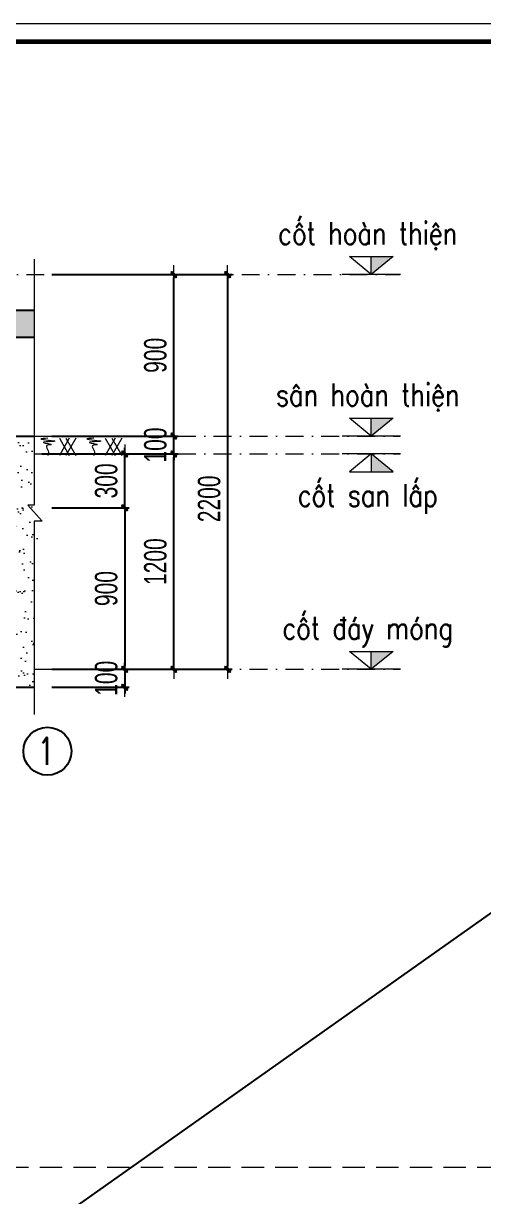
# Model space of a CAD drawing. Header units: millimetres. Extents: x -211129 to 461116, y -574633 to 115.
# Drawn here: x -67026 to -64461, y -538229 to -531691 of the extents above; entities that cross this region are included whole.
import ezdxf
from ezdxf.enums import TextEntityAlignment as Align

# ---------------------------------------------------------------- set-up
doc = ezdxf.new("R2010")
doc.units = ezdxf.units.MM
doc.header["$MEASUREMENT"] = 0
doc.header["$PDMODE"] = 32
doc.linetypes.add('DASHDOT', pattern=[1, 0.5, -0.25, 0, -0.25])
doc.linetypes.add('HIDDEN', pattern=[0.375, 0.25, -0.125])
doc.layers.get('Defpoints').update_dxf_attribs({"color": 1})
doc.layers.add('KCS_Plotter', color=11, linetype='Continuous', plot=False)
for name, color, linetype, lineweight in [('Khungten_LCDI', 7, 'Continuous', 5), ('LC Dim', 8, 'Continuous', 18), ('LC Hatch', 252, 'Continuous', 9), ('LC Khac', 4, 'Continuous', 9), ('LC MANH DUT', 35, 'HIDDEN', 5), ('LC Net manh', 133, 'Continuous', 5), ('LC Net thay', 63, 'Continuous', 25), ('LC Net truc', 79, 'DASHDOT', 13), ('LC Text1', 3, 'Continuous', 20), ('LC Text2', 7, 'Continuous', 25)]:
    doc.layers.add(name, color=color, linetype=linetype, lineweight=lineweight)
doc.styles.add('HOATBIF', font='hoatbif.shx', dxfattribs={"width": 0.7})
doc.styles.add('Khungten', font='VHAVAN.TTF', dxfattribs={"width": 0.9, "height": 5000})
doc.styles.add('LC 1', font='VHAVANB.TTF')
doc.styles.add('LC 3', font='vnsimli.shx', dxfattribs={"width": 0.75})
doc.styles.add('T1', font='Vnsimli.shx', dxfattribs={"width": 0.8})
doc.styles.add('Title', font='VHBLACK.TTF', dxfattribs={"width": 0.8})
doc.dimstyles.new('1-100(1-50)', dxfattribs={"dimscale": 50, "dimtxt": 2.5, "dimasz": 0.35, "dimexe": 0.5, "dimexo": 0, "dimgap": 0.8, "dimtad": 1, "dimdec": 0, "dimzin": 0, "dimdsep": 46, "dimtxsty": 'HOATBIF', "dimblk1": 'DOT', "dimblk2": 'DOT', "dimsah": 1, "dimcen": -1, "dimdle": 1, "dimclrd": 256, "dimclre": 256, "dimclrt": 4, "dimadec": 3, "dimazin": 2, "dimtfac": 0.333333, "dimtdec": 0, "dimtix": 1, "dimtmove": 2, "dimatfit": 3, "dimldrblk": 'DOT', "dimfxl": 1, "dimtvp": 0.833333, "dimtolj": 1, "dimtzin": 0, "dimarcsym": 0})

# ---------------------------------------------------------------- blocks, each defined once
blk = doc.blocks.new('lcdi fix')
at = {"layer": 'Defpoints', "lineweight": 0}
blk.add_lwpolyline([(-1200, -14850), (-1200, 14850), (40800, 14850), (40800, -14850)], close=True, dxfattribs=at)
at = {"layer": 'Khungten_LCDI', "color": 5, "lineweight": 60}
blk.add_lwpolyline([(0, -14650), (0, 14650), (40600, 14650), (40600, -14650)], close=True, dxfattribs=at)
at = {"color": 7, "style": 'Khungten', "width": 0.8}
for tag, p in [('REVISION', (39499, -10746)), ('NGAYHT', (39546, -11609))]:
    blk.add_attdef(tag, text='', height=200, dxfattribs=at).set_placement(p, align=Align.CENTER)
at = {"layer": 'LC Text1', "color": 3, "style": 'LC 1', "width": 1.834006}
for tag, p, p2 in [('TENBANVE1', (36913, -8886), (40339, -8886)), ('TENBANVE2', (36913, -9562), (40339, -9562))]:
    blk.add_attdef(tag, text='', height=250, dxfattribs=at).set_placement(p, p2, align=Align.FIT)
at = {"layer": 'LC Text1', "style": 'Title', "width": 0.7}
blk.add_attdef('SOBANVE', text='', height=250, dxfattribs=at).set_placement((39562, -13896), align=Align.CENTER)
blk = doc.blocks.new('DOT')
at = {"layer": 'LC Dim'}
blk.add_line((-3, 0), (3, 0), dxfattribs=at)
at = {"layer": 'LC Dim', "color": 4}
blk.add_line((-1, -1), (1, 1), dxfattribs=at)
blk.add_lwpolyline([(0.5, 1), (-1, -0.5), (-0.5, -1), (1, 0.5)], close=True, dxfattribs=at)
blk = doc.blocks.new('*D1034')
at = {"layer": 'Defpoints', "color": 0, "ltscale": 2, "transparency": 16777216}
for p in [(-66868.3, -535290.6), (-66868.3, -535390.6), (-66461.5, -535390.6)]:
    blk.add_point(p, dxfattribs=at)
at = {"layer": 'LC Dim', "lineweight": -2, "ltscale": 2, "transparency": 16777216}
for p, q in [((-66868.3, -535290.6), (-66436.5, -535290.6)), ((-66461.5, -535273.1), (-66461.5, -535255.6)), ((-66461.5, -535290.6), (-66461.5, -535390.6)), ((-66868.3, -535390.6), (-66436.5, -535390.6)), ((-66461.5, -535408.1), (-66461.5, -535425.6))]:
    blk.add_line(p, q, dxfattribs=at)
at = {"layer": 'LC Dim', "lineweight": -2, "ltscale": 2, "transparency": 16777216, "xscale": 17.5, "yscale": 17.5, "zscale": 17.5}
for p, rotation in [((-66461.5, -535290.6), 270), ((-66461.5, -535390.6), 90)]:
    blk.add_blockref('DOT', p, dxfattribs=dict(at, rotation=rotation))
at = {"layer": 'LC Dim', "color": 4, "ltscale": 2, "transparency": 16777216, "insert": (-66564, -535340.6), "char_height": 125, "attachment_point": 5, "rotation": 90, "style": 'HOATBIF'}
blk.add_mtext('\\A1;100', dxfattribs=at)
blk = doc.blocks.new('_Dot')
at = {"color": 0, "linetype": 'ByBlock', "lineweight": -2}
blk.add_line((-0.5, 0), (-1, 0), dxfattribs=at)
at = {"color": 0, "linetype": 'ByBlock', "const_width": 0.5}
blk.add_lwpolyline([(-0.25, 0, 1), (0.25, 0, 1)], format="xyb", close=True, dxfattribs=at)
blk = doc.blocks.new('*D1035')
at = {"layer": 'Defpoints', "color": 0, "ltscale": 2, "transparency": 16777216}
for p in [(-66868.3, -534390.6), (-66868.3, -535290.6), (-66461.5, -535290.6)]:
    blk.add_point(p, dxfattribs=at)
at = {"layer": 'LC Dim', "lineweight": -2, "ltscale": 2, "transparency": 16777216}
for p, q in [((-66868.3, -534390.6), (-66436.5, -534390.6)), ((-66461.5, -534408.1), (-66461.5, -535273.1)), ((-66868.3, -535290.6), (-66436.5, -535290.6))]:
    blk.add_line(p, q, dxfattribs=at)
at = {"layer": 'LC Dim', "lineweight": -2, "ltscale": 2, "transparency": 16777216, "xscale": 17.5, "yscale": 17.5, "zscale": 17.5}
for p, rotation in [((-66461.5, -534390.6), 90), ((-66461.5, -535290.6), 270)]:
    blk.add_blockref('DOT', p, dxfattribs=dict(at, rotation=rotation))
at = {"layer": 'LC Dim', "color": 4, "ltscale": 2, "transparency": 16777216, "insert": (-66564, -534840.6), "char_height": 125, "attachment_point": 5, "rotation": 90, "style": 'HOATBIF'}
blk.add_mtext('\\A1;900', dxfattribs=at)
blk = doc.blocks.new('*D1036')
at = {"layer": 'Defpoints', "color": 0, "ltscale": 2, "transparency": 16777216}
for p in [(-66923.7, -534090.6), (-66187.5, -534090.6), (-66835, -535290.6)]:
    blk.add_point(p, dxfattribs=at)
at = {"layer": 'LC Dim', "lineweight": -2, "ltscale": 2, "transparency": 16777216}
for p, q in [((-66923.7, -534090.6), (-66162.5, -534090.6)), ((-66187.5, -535273.1), (-66187.5, -534108.1)), ((-66835, -535290.6), (-66162.5, -535290.6))]:
    blk.add_line(p, q, dxfattribs=at)
at = {"layer": 'LC Dim', "lineweight": -2, "ltscale": 2, "transparency": 16777216, "xscale": 17.5, "yscale": 17.5, "zscale": 17.5}
for p, rotation in [((-66187.5, -534090.6), 90), ((-66187.5, -535290.6), 270)]:
    blk.add_blockref('DOT', p, dxfattribs=dict(at, rotation=rotation))
at = {"layer": 'LC Dim', "color": 4, "ltscale": 2, "transparency": 16777216, "insert": (-66290, -534690.6), "char_height": 125, "attachment_point": 5, "rotation": 90, "style": 'HOATBIF'}
blk.add_mtext('\\A1;1200', dxfattribs=at)
blk = doc.blocks.new('*D1037')
at = {"layer": 'Defpoints', "color": 0, "ltscale": 2, "transparency": 16777216}
for p in [(-66868.3, -533090.6), (-66187.5, -533090.6), (-66868.3, -533990.6)]:
    blk.add_point(p, dxfattribs=at)
at = {"layer": 'LC Dim', "lineweight": -2, "ltscale": 2, "transparency": 16777216}
for p, q in [((-66868.3, -533090.6), (-66162.5, -533090.6)), ((-66187.5, -533973.1), (-66187.5, -533108.1)), ((-66868.3, -533990.6), (-66162.5, -533990.6))]:
    blk.add_line(p, q, dxfattribs=at)
at = {"layer": 'LC Dim', "lineweight": -2, "ltscale": 2, "transparency": 16777216, "xscale": 17.5, "yscale": 17.5, "zscale": 17.5}
for p, rotation in [((-66187.5, -533090.6), 90), ((-66187.5, -533990.6), 270)]:
    blk.add_blockref('DOT', p, dxfattribs=dict(at, rotation=rotation))
at = {"layer": 'LC Dim', "color": 4, "ltscale": 2, "transparency": 16777216, "insert": (-66290, -533540.6), "char_height": 125, "attachment_point": 5, "rotation": 90, "style": 'HOATBIF'}
blk.add_mtext('\\A1;900', dxfattribs=at)
blk = doc.blocks.new('*D1038')
at = {"layer": 'Defpoints', "color": 0, "ltscale": 2, "transparency": 16777216}
for p in [(-66868.3, -533990.6), (-66187.5, -533990.6), (-66923.7, -534090.6)]:
    blk.add_point(p, dxfattribs=at)
at = {"layer": 'LC Dim', "lineweight": -2, "ltscale": 2, "transparency": 16777216}
for p, q in [((-66868.3, -533990.6), (-66162.5, -533990.6)), ((-66187.5, -533973.1), (-66187.5, -533955.6)), ((-66187.5, -534090.6), (-66187.5, -533990.6)), ((-66923.7, -534090.6), (-66162.5, -534090.6)), ((-66187.5, -534108.1), (-66187.5, -534125.6))]:
    blk.add_line(p, q, dxfattribs=at)
at = {"layer": 'LC Dim', "lineweight": -2, "ltscale": 2, "transparency": 16777216, "xscale": 17.5, "yscale": 17.5, "zscale": 17.5}
for p, rotation in [((-66187.5, -533990.6), 270), ((-66187.5, -534090.6), 90)]:
    blk.add_blockref('DOT', p, dxfattribs=dict(at, rotation=rotation))
at = {"layer": 'LC Dim', "color": 4, "ltscale": 2, "transparency": 16777216, "insert": (-66290, -534040.6), "char_height": 125, "attachment_point": 5, "rotation": 90, "style": 'HOATBIF'}
blk.add_mtext('\\A1;100', dxfattribs=at)
blk = doc.blocks.new('mat dat')
at = {"layer": 'LC Net manh'}
for p, q in [((2, 0), (3.73, -3)), ((3.73, 0), (2, -3)), ((3.15, 0), (4.88, -3)), ((4.88, 0), (3.15, -3))]:
    blk.add_line(p, q, dxfattribs=at)
blk.add_spline([(0, 0), (-1.21, -0.12), (1.21, -0.52), (-0.75, -0.75), (0.58, -1.1), (-0.23, -1.33), (0.06, -2.19), (0, -3)], degree=3, dxfattribs=at)
blk = doc.blocks.new('*U697')
at = {"layer": 'LC Khac', "xscale": 32.00000000005184, "yscale": 32.00000000005184, "zscale": 32.00000000005184}
blk.add_blockref('mat dat', (-56.7, 48), dxfattribs=at)
blk = doc.blocks.new('*U698')
at = {"layer": 'LC Dim', "color": 0, "linetype": 'ByBlock', "lineweight": -2}
for p in [(0, 0), (256, 0)]:
    blk.add_blockref('*U697', p, dxfattribs=at)
blk = doc.blocks.new('*D1039')
at = {"layer": 'Defpoints', "color": 0, "ltscale": 2, "transparency": 16777216}
for p in [(-66923.7, -534090.6), (-66461.5, -534090.6), (-66868.3, -534390.6)]:
    blk.add_point(p, dxfattribs=at)
at = {"layer": 'LC Dim', "lineweight": -2, "ltscale": 2, "transparency": 16777216}
for p, q in [((-66461.5, -534073.1), (-66461.5, -534055.6)), ((-66923.7, -534090.6), (-66436.5, -534090.6)), ((-66461.5, -534390.6), (-66461.5, -534090.6)), ((-66868.3, -534390.6), (-66436.5, -534390.6)), ((-66461.5, -534408.1), (-66461.5, -534425.6))]:
    blk.add_line(p, q, dxfattribs=at)
at = {"layer": 'LC Dim', "lineweight": -2, "ltscale": 2, "transparency": 16777216, "xscale": 17.5, "yscale": 17.5, "zscale": 17.5}
for p, rotation in [((-66461.5, -534090.6), 270), ((-66461.5, -534390.6), 90)]:
    blk.add_blockref('DOT', p, dxfattribs=dict(at, rotation=rotation))
at = {"layer": 'LC Dim', "color": 4, "ltscale": 2, "transparency": 16777216, "insert": (-66564, -534240.6), "char_height": 125, "attachment_point": 5, "rotation": 90, "style": 'HOATBIF'}
blk.add_mtext('\\A1;300', dxfattribs=at)
blk = doc.blocks.new('*D1040')
at = {"layer": 'Defpoints', "color": 0, "ltscale": 2, "transparency": 16777216}
for p in [(-66868.3, -533090.6), (-66868.3, -535290.6), (-65887.7, -535290.6)]:
    blk.add_point(p, dxfattribs=at)
at = {"layer": 'LC Dim', "lineweight": -2, "ltscale": 2, "transparency": 16777216}
for p, q in [((-66868.3, -533090.6), (-65862.7, -533090.6)), ((-65887.7, -533108.1), (-65887.7, -535273.1)), ((-66868.3, -535290.6), (-65862.7, -535290.6))]:
    blk.add_line(p, q, dxfattribs=at)
at = {"layer": 'LC Dim', "lineweight": -2, "ltscale": 2, "transparency": 16777216, "xscale": 17.5, "yscale": 17.5, "zscale": 17.5}
for p, rotation in [((-65887.7, -533090.6), 90), ((-65887.7, -535290.6), 270)]:
    blk.add_blockref('DOT', p, dxfattribs=dict(at, rotation=rotation))
at = {"layer": 'LC Dim', "color": 4, "ltscale": 2, "transparency": 16777216, "insert": (-65990.2, -534340.6), "char_height": 125, "attachment_point": 5, "rotation": 90, "style": 'HOATBIF'}
blk.add_mtext('\\A1;2200', dxfattribs=at)
blk = doc.blocks.new('Caodo1')
at = {"layer": 'LC Text1'}
blk.add_hatch(color=4, dxfattribs=at).paths.add_polyline_path([(0, 200), (0, 0), (243, 200)])
at = {"layer": 'LC Text1', "color": 4}
for p, q in [((0, 0), (0, 200)), ((324, 0), (-324, 0))]:
    blk.add_line(p, q, dxfattribs=at)
blk.add_lwpolyline([(-243, 200), (243, 200), (0, 0), (0, 0)], close=True, dxfattribs=at)
at = {"layer": 'LC Text1', "color": 4, "style": 'T1', "width": 0.8}
blk.add_attdef('%%P0,00', text='', height=250, dxfattribs=at).set_placement((-39, 460), align=Align.MIDDLE_CENTER)

msp = doc.modelspace()

# ---------------------------------------------------------------- hatches: boundary and pattern name
at = {"layer": 'LC Hatch', "ltscale": 250}
h = msp.add_hatch(dxfattribs=at)
h.set_pattern_fill('BETONG', color=256, scale=30, double=1, pattern_type=2)
h.set_pattern_definition([(0, (-32697.52, -80903.28), (0, 155.884573), [3.75, -86.25]), (0, (-32697.52, -80896.79), (0, 155.884573), [3.75, -86.25]), (120, (-32697.52, -80903.28), (-135, -77.942286), [3.75, -86.25]), (120, (-32691.89, -80900.04), (-135, -77.942286), [3.75, -86.25]), (0, (-32652.52, -80825.34), (0, 155.884573), [3.75, -86.25]), (0, (-32652.52, -80818.85), (0, 155.884573), [3.75, -86.25]), (120, (-32652.52, -80825.34), (-135, -77.942286), [3.75, -86.25]), (120, (-32646.89, -80822.1), (-135, -77.942286), [3.75, -86.25]), (60, (-32693.77, -80903.28), (-135, 77.942286), [3.75, -86.25]), (60, (-32699.39, -80900.04), (-135, 77.942286), [3.75, -86.25]), (60, (-32648.77, -80981.23), (-135, 77.942286), [3.75, -86.25]), (60, (-32654.39, -80977.98), (-135, 77.942286), [3.75, -86.25]), (45, (-32697.517, -80903.284), (-31.819805, 31.819805), []), (50, (-32697.52, -80903.28), (215.178055, -18.82564), [22.5, -247.5]), (355, (-32697.52, -80903.28), (-41.6254, 225.65764), [18, -198]), (100.4514, (-32679.59, -80904.85), (173.55281, 206.83186), [19.12206, -210.34263]), (46.1842, (-32697.52, -80843.28), (320.17231, -49.6557), [33.75, -371.25]), (96.6356, (-32670.84, -80847.42), (280.39881, 292.23536), [28.68309, -315.5139]), (351.1842, (-32697.52, -80843.3), (280.39858, 292.23558), [27, -297]), (21, (-32667.52, -80858.28), (179.072116, -120.78567), [22.5, -247.5]), (326, (-32667.52, -80858.28), (72.9946, 217.54501), [18, -198]), (71.4514, (-32652.6, -80868.35), (252.06679, 96.75915), [19.12206, -210.34263]), (37.5, (-32697.52, -80903.284), (3.647957, 99.868156), [0, -195.6, 0, -201, 0, -198.75]), (7.5, (-32697.52, -80903.28), (78.92086, 118.323514), [0, -114.6, 0, -191.1, 0, -75.75]), (327.5, (-32764.42, -80903.28), (160.146731, -6.766462), [0, -75, 0, -234, 0, -310.5]), (317.5, (-32794.42, -80903.28), (174.95585, 30.031495), [0, -97.5, 0, -155.4, 0, -220.5])])
h.paths.add_polyline_path([(-68405.4, -533440.6), (-68405.4, -533290.6), (-69811.2, -533290.6), (-69811.2, -533440.6)])
h.paths.add_polyline_path([(-66965.9, -533440.6), (-66965.9, -533290.6), (-68405.4, -533290.6), (-68405.4, -533440.6)])
at = {"layer": 'LC Hatch'}
h = msp.add_hatch(dxfattribs=at)
h.set_pattern_fill('AR-SAND', color=256, scale=60)
h.set_pattern_definition([(37.5, (-183545.91, -395780.72), (-3.7796, 115.609426), [0, -91.2, 0, -102, 0, -97.5]), (7.5, (-183545.91, -395780.72), (106.1866, 169.32876), [0, -49.2, 0, -82.2, 0, -31.5]), (327.5, (-183619.71, -395780.72), (186.84851, 0.339543), [0, -30, 0, -108, 0, -141]), (317.5, (-183619.71, -395780.72), (180.3676, 52.66053), [0, -15, 0, -70.8, 0, -81])])
h.paths.add_polyline_path([(-68240.4, -533990.6), (-68240.4, -534340.6), (-68240.4, -534790.6), (-68200.4, -534790.6), (-67605.4, -535040.6), (-67605.4, -535390.6), (-67505.4, -535390.6), (-66965.9, -535390.6), (-66965.9, -534565.6), (-66920.9, -534565.6), (-67001.4, -534475.6), (-66965.9, -534475.6), (-66965.9, -533990.6)])
h.paths.add_polyline_path([(-68610.4, -534790.6), (-68570.4, -534790.6), (-68570.4, -534340.6), (-68570.4, -533990.6), (-69811.2, -533990.6), (-69811.2, -534375.6), (-69846.7, -534375.6), (-69766.2, -534465.6), (-69811.2, -534465.6), (-69811.2, -535390.6), (-69797.3, -535390.6), (-69305.4, -535390.6), (-69205.4, -535390.6), (-69205.4, -535040.6)])
edge = h.paths.add_edge_path(flags=16)
edge.add_arc((-69361.9, -534220.2), 155.2, -30.44175, 210.44175, ccw=False)
edge.add_arc((-69361.9, -534050.7), 281.8, 241.66608, 298.33392, ccw=False)
h.paths.add_polyline_path([(-69438.3, -534332.6), (-69285.5, -534332.6), (-69285.5, -534065), (-69438.3, -534065)], flags=16)
h.paths.add_polyline_path([(-69198.4, -534198.8), (-68781.7, -534198.8), (-68781.7, -534116.5), (-69198.4, -534116.5)], flags=16)

# ---------------------------------------------------------------- linework, layer by layer
at = {"layer": 'KCS_Plotter', "ltscale": 250}
msp.add_line((-78409.4, -546541.2), (-57409.4, -531691.2), dxfattribs=at)
at = {"layer": 'LC MANH DUT', "ltscale": 500}
msp.add_line((-77809.4, -538065.3), (-59434.4, -538065.3), dxfattribs=at)
at = {"layer": 'LC Net manh', "ltscale": 2}
msp.add_lwpolyline([(-66965.9, -533005.2), (-66965.9, -534375.6), (-67001.4, -534375.6), (-66920.9, -534465.6), (-66965.9, -534465.6), (-66965.9, -535543.4)], dxfattribs=at)
at = {"layer": 'LC Net thay', "linetype": 'Continuous', "ltscale": 1000}
for p, q in [((-66965.9, -533290.6), (-69811.2, -533290.6)), ((-66965.9, -533440.6), (-68240.4, -533440.6)), ((-68240.4, -533990.6), (-66965.9, -533990.6)), ((-69811.2, -535390.6), (-66965.9, -535390.6))]:
    msp.add_line(p, q, dxfattribs=at)
at = {"layer": 'LC Net truc', "ltscale": 200}
for p, q in [((-69811.2, -533090.6), (-64924.6, -533090.6)), ((-66965.9, -533990.6), (-64924.6, -533990.6)), ((-66965.9, -534090.6), (-64924.6, -534090.6)), ((-66965.9, -535290.6), (-64924.6, -535290.6))]:
    msp.add_line(p, q, dxfattribs=at)
at = {"layer": 'LC Text2', "ltscale": 100}
msp.add_circle((-66892.1, -535747), 133.8, dxfattribs=at)

# ---------------------------------------------------------------- block references
at = {"layer": 'LC Dim'}
msp.add_blockref('*U698', (-66832.9, -534050.7), dxfattribs=at)
at = {"layer": 'LC Net thay', "xscale": 0.5000000000000013, "yscale": 0.5000000000000013, "zscale": 0.5000000000000013}
msp.add_blockref('lcdi fix', (-77809.4, -539116.2), dxfattribs=at)
at = {"layer": 'LC Text1'}
ref = msp.add_blockref('Caodo1', (-65086.5, -533090.6), dxfattribs=dict(at, xscale=0.5, yscale=0.5, zscale=0.5))
ref.add_attrib('%%P0,00', 'cèt hoµn thiÖn', dxfattribs={"layer": 'LC Text2', "height": 125, "style": 'T1', "width": 0.8}).set_placement((-65106, -532860.9), align=Align.MIDDLE_CENTER)
ref = msp.add_blockref('Caodo1', (-65086.5, -533990.6), dxfattribs=dict(at, xscale=0.5, yscale=0.5, zscale=0.5))
ref.add_attrib('%%P0,00', 's©n hoµn thiÖn', dxfattribs={"layer": 'LC Text2', "height": 125, "style": 'T1', "width": 0.8}).set_placement((-65106, -533760.9), align=Align.MIDDLE_CENTER)
ref = msp.add_blockref('Caodo1', (-65086.5, -534090.6), dxfattribs=dict(at, xscale=-0.5, yscale=0.5, zscale=0.5, rotation=180))
ref.add_attrib('%%P0,00', 'cèt san lÊp', dxfattribs={"layer": 'LC Text2', "height": 125, "style": 'T1', "width": 0.8}).set_placement((-65106, -534320.4), align=Align.MIDDLE_CENTER)
ref = msp.add_blockref('Caodo1', (-65086.5, -535290.5), dxfattribs=dict(at, xscale=0.5, yscale=0.5, zscale=0.5))
ref.add_attrib('%%P0,00', 'cèt ®¸y mãng', dxfattribs={"layer": 'LC Text2', "height": 125, "style": 'T1', "width": 0.8}).set_placement((-65106, -535060.8), align=Align.MIDDLE_CENTER)

# ---------------------------------------------------------------- texts
at = {"layer": 'LC Text2', "ltscale": 100, "style": 'LC 3', "width": 0.75}
msp.add_text('1', height=152.8, dxfattribs=at).set_placement((-66899.7, -535747), align=Align.MIDDLE_CENTER)

# ---------------------------------------------------------------- dimensions: what is measured, and where the dimension line sits
at = {"layer": 'LC Dim', "ltscale": 2}
for base, p1, p2, picture, middle in [((-66187.5, -533090.6), (-66868.3, -533990.6), (-66868.3, -533090.6), '*D1037', (-66290, -533540.6)), ((-66187.5, -533990.6), (-66923.7, -534090.6), (-66868.3, -533990.6), '*D1038', (-66290, -534040.6)), ((-66187.5, -534090.6), (-66835, -535290.6), (-66923.7, -534090.6), '*D1036', (-66290, -534690.6)), ((-66461.5, -534090.6), (-66868.3, -534390.6), (-66923.7, -534090.6), '*D1039', (-66564, -534240.6)), ((-66461.5, -535290.6), (-66868.3, -534390.6), (-66868.3, -535290.6), '*D1035', (-66564, -534840.6)), ((-66461.5, -535390.6), (-66868.3, -535290.6), (-66868.3, -535390.6), '*D1034', (-66564, -535340.6))]:
    dim = msp.add_linear_dim(base=base, p1=p1, p2=p2, angle=90, dimstyle='1-100(1-50)', dxfattribs=at)
    dim.commit()
    dim.dimension.update_dxf_attribs({"geometry": picture, "text_midpoint": middle})
dim = msp.add_linear_dim(base=(-65887.7, -535290.6), p1=(-66868.3, -533090.6), p2=(-66868.3, -535290.6), angle=90, dimstyle='1-100(1-50)', dxfattribs=at)
dim.commit()
dim.dimension.update_dxf_attribs({"geometry": '*D1040', "text_midpoint": (-65990.2, -534340.6), "dimtype": 160})

doc.saveas('drawing.dxf')
